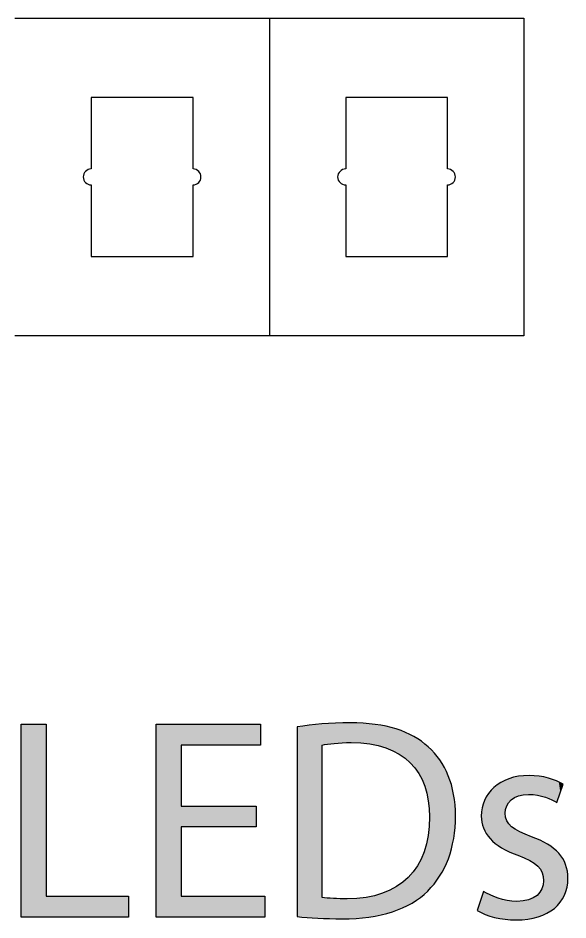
# Model space of a CAD drawing. Extents: x 15 to 401, y -450 to -8.
# Drawn here: x 307.54 to 324.82, y -449.96 to -421.58 of the extents above; entities that cross this region are included whole.
import ezdxf

# ---------------------------------------------------------------- set-up
doc = ezdxf.new("R2010")
doc.units = 0
doc.layers.add('LAYER_1', color=7, linetype='CONTINUOUS')

# ---------------------------------------------------------------- blocks, each defined once
blk = doc.blocks.new('*U55')
at = {"layer": 'LAYER_1', "color": 250, "extrusion": (0, 0, -1)}
for points in [[(-307.635, -449.867), (-307.635, -443.801), (-308.418, -449.867)], [(-308.418, -449.867), (-307.635, -443.801), (-308.418, -443.801)]]:
    blk.add_solid(points, dxfattribs=at)
at = {"layer": 'LAYER_1', "color": 250}
for points in [[(308.418, -449.867), (308.418, -449.21), (311.01, -449.867)], [(311.01, -449.867), (308.418, -449.21), (311.01, -449.21)]]:
    blk.add_solid(points, dxfattribs=at)
blk = doc.blocks.new('*U56')
at = {"layer": 'LAYER_1', "color": 250, "extrusion": (0, 0, -1)}
for points in [[(-311.883, -449.867), (-311.883, -443.801), (-312.665, -449.867)], [(-312.665, -449.867), (-311.883, -443.801), (-312.665, -443.801)], [(-315.023, -444.458), (-315.023, -443.801), (-315.159, -444.458)], [(-315.159, -444.458), (-315.023, -443.801), (-315.159, -443.801)], [(-315.023, -449.867), (-315.023, -449.21), (-315.159, -449.867)], [(-315.159, -449.867), (-315.023, -449.21), (-315.159, -449.21)], [(-315.159, -449.867), (-315.159, -449.21), (-315.294, -449.867)], [(-315.294, -449.867), (-315.159, -449.21), (-315.294, -449.21)]]:
    blk.add_solid(points, dxfattribs=at)
at = {"layer": 'LAYER_1', "color": 250}
for points in [[(312.665, -444.458), (312.665, -443.801), (315.023, -444.458)], [(315.023, -444.458), (312.665, -443.801), (315.023, -443.801)], [(312.665, -447.023), (312.665, -446.375), (315.023, -447.023)], [(315.023, -447.023), (312.665, -446.375), (315.023, -446.375)], [(312.665, -449.867), (312.665, -449.21), (315.023, -449.867)], [(315.023, -449.867), (312.665, -449.21), (315.023, -449.21)]]:
    blk.add_solid(points, dxfattribs=at)
blk = doc.blocks.new('*U57')
at = {"layer": 'LAYER_1', "color": 250}
for points in [[(317.732, -444.39), (317.478, -443.776), (317.732, -443.766)], [(317.885, -444.383), (317.732, -443.766), (317.885, -443.76)], [(317.976, -444.379), (317.885, -443.76), (317.976, -443.756)], [(318.011, -444.377), (318.011, -443.757), (318.163, -444.383)], [(318.163, -444.383), (318.163, -443.761), (318.19, -444.384)], [(318.19, -444.384), (318.19, -443.762), (318.312, -444.388)], [(318.312, -444.388), (318.312, -443.766), (318.382, -444.396)], [(318.382, -444.396), (318.382, -443.768), (318.477, -444.406)], [(316.961, -449.902), (316.31, -443.882), (316.961, -443.807)], [(316.31, -449.85), (316.31, -443.882), (316.961, -449.902)], [(317.089, -449.905), (316.961, -443.807), (317.089, -443.792)], [(316.961, -449.902), (316.961, -443.807), (317.089, -449.905)], [(317.089, -449.905), (317.089, -443.792), (317.093, -449.905)], [(317.093, -449.905), (317.089, -443.792), (317.093, -443.792)], [(317.449, -444.405), (317.093, -443.792), (317.449, -443.777)], [(317.478, -444.401), (317.449, -443.777), (317.478, -443.776)], [(318.477, -444.406), (318.477, -443.777), (318.569, -444.417)], [(318.569, -444.417), (318.569, -443.786), (318.593, -444.419)], [(318.593, -444.419), (318.593, -443.788), (318.745, -444.449)], [(318.745, -444.449), (318.745, -443.803), (318.759, -444.452)], [(318.759, -444.452), (318.759, -443.804), (318.854, -444.471)], [(318.854, -444.471), (318.854, -443.821), (318.95, -444.499)], [(318.95, -444.499), (318.95, -443.837), (318.995, -444.512)], [(318.995, -444.512), (318.995, -443.845), (319.095, -444.542)], [(319.095, -444.542), (319.095, -443.863), (319.107, -444.547)], [(319.107, -444.547), (319.107, -443.865), (319.226, -444.595)], [(319.226, -444.595), (319.226, -443.896), (319.303, -444.626)], [(319.303, -444.626), (319.303, -443.916), (319.317, -444.632)], [(319.317, -444.632), (319.317, -443.92), (319.427, -444.691)], [(319.427, -444.691), (319.427, -443.948), (319.438, -444.697)], [(319.438, -444.697), (319.438, -443.953), (319.519, -444.74)], [(319.519, -444.74), (319.519, -443.982), (319.628, -444.816)], [(319.628, -444.816), (319.628, -444.022), (319.631, -444.818)], [(319.631, -444.818), (319.631, -444.023), (319.701, -444.867)], [(319.701, -444.867), (319.701, -444.049), (319.718, -444.882)], [(319.718, -444.882), (319.718, -444.055), (319.805, -444.958)], [(319.805, -444.958), (319.805, -444.098), (319.864, -445.011)], [(319.864, -445.011), (319.864, -444.127), (319.922, -445.075)], [(319.922, -445.075), (319.922, -444.155), (319.958, -445.116)], [(319.958, -445.116), (319.958, -444.173), (319.983, -445.143)], [(319.983, -445.143), (319.983, -444.185), (320.008, -445.171)], [(320.008, -445.171), (320.008, -444.201), (320.092, -445.292)], [(320.092, -445.292), (320.092, -444.255), (320.132, -445.348)], [(320.132, -445.348), (320.132, -444.28), (320.185, -445.446)], [(320.185, -445.446), (320.185, -444.315), (320.206, -445.486)], [(320.206, -445.486), (320.206, -444.328), (320.221, -445.512)], [(320.221, -445.512), (320.221, -444.337), (320.236, -445.54)], [(320.236, -445.54), (320.236, -444.35), (320.3, -445.697)], [(320.3, -445.697), (320.3, -444.403), (320.321, -445.748)], [(320.321, -445.748), (320.321, -444.42), (320.373, -445.925)], [(320.373, -445.925), (320.373, -444.463), (320.387, -445.97)], [(320.387, -445.97), (320.387, -444.474), (320.415, -446.111)], [(320.415, -446.111), (320.415, -444.497), (320.426, -446.169)], [(320.426, -446.169), (320.426, -444.507), (320.432, -446.202)], [(320.432, -446.202), (320.432, -444.512), (320.433, -446.206)], [(320.433, -446.206), (320.433, -444.513), (320.458, -446.43)], [(320.458, -446.43), (320.458, -444.538), (320.46, -446.455)], [(320.46, -446.455), (320.46, -444.54), (320.468, -446.717)], [(320.468, -448.989), (320.46, -446.94), (320.468, -446.717)], [(320.458, -449.001), (320.433, -447.234), (320.458, -447.016)], [(320.46, -448.998), (320.458, -447.016), (320.46, -446.94)], [(320.415, -449.048), (320.387, -447.495), (320.415, -447.356)], [(320.426, -449.036), (320.415, -447.356), (320.426, -447.298)], [(320.432, -449.028), (320.426, -447.298), (320.432, -447.24)], [(320.433, -449.028), (320.432, -447.24), (320.433, -447.234)], [(320.321, -449.13), (320.3, -447.81), (320.321, -447.74)], [(320.373, -449.084), (320.321, -447.74), (320.373, -447.563)], [(320.387, -449.072), (320.373, -447.563), (320.387, -447.495)], [(320.221, -449.217), (320.206, -448.04), (320.221, -448.006)], [(320.236, -449.204), (320.221, -448.006), (320.236, -447.967)], [(320.3, -449.148), (320.236, -447.967), (320.3, -447.81)], [(320.092, -449.31), (320.008, -448.374), (320.092, -448.251)], [(320.132, -449.284), (320.092, -448.251), (320.132, -448.179)], [(320.185, -449.249), (320.132, -448.179), (320.185, -448.08)], [(320.206, -449.23), (320.185, -448.08), (320.206, -448.04)], [(319.864, -449.453), (319.805, -448.619), (319.864, -448.551)], [(319.922, -449.424), (319.864, -448.551), (319.922, -448.486)], [(319.958, -449.4), (319.922, -448.486), (319.958, -448.444)], [(319.983, -449.383), (319.958, -448.444), (319.983, -448.41)], [(320.008, -449.367), (319.983, -448.41), (320.008, -448.374)], [(319.519, -449.615), (319.438, -448.909), (319.519, -448.852)], [(319.628, -449.574), (319.519, -448.852), (319.628, -448.776)], [(319.631, -449.572), (319.628, -448.776), (319.631, -448.773)], [(319.701, -449.536), (319.631, -448.773), (319.701, -448.711)], [(319.718, -449.528), (319.701, -448.711), (319.718, -448.696)], [(319.805, -449.484), (319.718, -448.696), (319.805, -448.619)], [(318.854, -449.812), (318.759, -449.19), (318.854, -449.162)], [(318.95, -449.795), (318.854, -449.162), (318.95, -449.133)], [(318.995, -449.782), (318.95, -449.133), (318.995, -449.12)], [(319.095, -449.754), (318.995, -449.12), (319.095, -449.078)], [(319.107, -449.751), (319.095, -449.078), (319.107, -449.073)], [(319.226, -449.718), (319.107, -449.073), (319.226, -449.024)], [(319.303, -449.697), (319.226, -449.024), (319.303, -448.982)], [(319.317, -449.692), (319.303, -448.982), (319.317, -448.975)], [(319.427, -449.65), (319.317, -448.975), (319.427, -448.915)], [(319.438, -449.646), (319.427, -448.915), (319.438, -448.909)], [(317.093, -449.905), (317.093, -449.246), (317.449, -449.914)], [(317.449, -449.914), (317.449, -449.282), (317.478, -449.915)], [(317.478, -449.915), (317.478, -449.283), (317.732, -449.921)], [(317.976, -449.913), (317.885, -449.291), (317.976, -449.288)], [(318.011, -449.912), (317.976, -449.288), (318.011, -449.287)], [(318.163, -449.907), (318.011, -449.287), (318.163, -449.282)], [(318.19, -449.904), (318.163, -449.282), (318.19, -449.281)], [(318.312, -449.891), (318.19, -449.281), (318.312, -449.267)], [(318.382, -449.884), (318.312, -449.267), (318.382, -449.259)], [(318.477, -449.874), (318.382, -449.259), (318.477, -449.248)], [(318.569, -449.865), (318.477, -449.248), (318.569, -449.23)], [(318.593, -449.86), (318.569, -449.23), (318.593, -449.225)], [(318.745, -449.832), (318.593, -449.225), (318.745, -449.194)], [(318.759, -449.83), (318.745, -449.194), (318.759, -449.19)]]:
    blk.add_solid(points, dxfattribs=at)
at = {"layer": 'LAYER_1', "color": 250, "extrusion": (0, 0, -1)}
for points in [[(-317.732, -444.39), (-317.732, -443.766), (-317.885, -444.383)], [(-317.885, -444.383), (-317.885, -443.76), (-317.976, -444.379)], [(-317.976, -444.379), (-317.976, -443.756), (-318.011, -444.377)], [(-318.011, -444.377), (-317.976, -443.756), (-318.011, -443.757)], [(-318.163, -444.383), (-318.011, -443.757), (-318.163, -443.761)], [(-318.19, -444.384), (-318.163, -443.761), (-318.19, -443.762)], [(-318.312, -444.388), (-318.19, -443.762), (-318.312, -443.766)], [(-318.382, -444.396), (-318.312, -443.766), (-318.382, -443.768)], [(-318.477, -444.406), (-318.382, -443.768), (-318.477, -443.777)], [(-317.093, -444.458), (-317.093, -443.792), (-317.449, -444.405)], [(-317.449, -444.405), (-317.449, -443.777), (-317.478, -444.401)], [(-317.478, -444.401), (-317.478, -443.776), (-317.732, -444.39)], [(-318.569, -444.417), (-318.477, -443.777), (-318.569, -443.786)], [(-318.593, -444.419), (-318.569, -443.786), (-318.593, -443.788)], [(-318.745, -444.449), (-318.593, -443.788), (-318.745, -443.803)], [(-318.759, -444.452), (-318.745, -443.803), (-318.759, -443.804)], [(-318.854, -444.471), (-318.759, -443.804), (-318.854, -443.821)], [(-318.95, -444.499), (-318.854, -443.821), (-318.95, -443.837)], [(-318.995, -444.512), (-318.95, -443.837), (-318.995, -443.845)], [(-319.095, -444.542), (-318.995, -443.845), (-319.095, -443.863)], [(-319.107, -444.547), (-319.095, -443.863), (-319.107, -443.865)], [(-319.226, -444.595), (-319.107, -443.865), (-319.226, -443.896)], [(-319.303, -444.626), (-319.226, -443.896), (-319.303, -443.916)], [(-319.317, -444.632), (-319.303, -443.916), (-319.317, -443.92)], [(-319.427, -444.691), (-319.317, -443.92), (-319.427, -443.948)], [(-319.438, -444.697), (-319.427, -443.948), (-319.438, -443.953)], [(-319.519, -444.74), (-319.438, -443.953), (-319.519, -443.982)], [(-319.628, -444.816), (-319.519, -443.982), (-319.628, -444.022)], [(-319.631, -444.818), (-319.628, -444.022), (-319.631, -444.023)], [(-319.701, -444.867), (-319.631, -444.023), (-319.701, -444.049)], [(-319.718, -444.882), (-319.701, -444.049), (-319.718, -444.055)], [(-319.805, -444.958), (-319.718, -444.055), (-319.805, -444.098)], [(-319.864, -445.011), (-319.805, -444.098), (-319.864, -444.127)], [(-319.922, -445.075), (-319.864, -444.127), (-319.922, -444.155)], [(-319.958, -445.116), (-319.922, -444.155), (-319.958, -444.173)], [(-319.983, -445.143), (-319.958, -444.173), (-319.983, -444.185)], [(-320.008, -445.171), (-319.983, -444.185), (-320.008, -444.201)], [(-320.092, -445.292), (-320.008, -444.201), (-320.092, -444.255)], [(-320.132, -445.348), (-320.092, -444.255), (-320.132, -444.28)], [(-320.185, -445.446), (-320.132, -444.28), (-320.185, -444.315)], [(-320.206, -445.486), (-320.185, -444.315), (-320.206, -444.328)], [(-320.221, -445.512), (-320.206, -444.328), (-320.221, -444.337)], [(-320.236, -445.54), (-320.221, -444.337), (-320.236, -444.35)], [(-320.3, -445.697), (-320.236, -444.35), (-320.3, -444.403)], [(-320.321, -445.748), (-320.3, -444.403), (-320.321, -444.42)], [(-320.373, -445.925), (-320.321, -444.42), (-320.373, -444.463)], [(-320.387, -445.97), (-320.373, -444.463), (-320.387, -444.474)], [(-320.415, -446.111), (-320.387, -444.474), (-320.415, -444.497)], [(-320.426, -446.169), (-320.415, -444.497), (-320.426, -444.507)], [(-320.432, -446.202), (-320.426, -444.507), (-320.432, -444.512)], [(-320.433, -446.206), (-320.432, -444.512), (-320.433, -444.513)], [(-320.458, -446.43), (-320.433, -444.513), (-320.458, -444.538)], [(-320.46, -446.455), (-320.458, -444.538), (-320.46, -444.54)], [(-320.468, -446.717), (-320.46, -444.54), (-320.468, -444.549)], [(-320.468, -448.989), (-320.468, -444.549), (-320.615, -448.827)], [(-320.615, -448.827), (-320.468, -444.549), (-320.615, -444.698)], [(-320.615, -448.827), (-320.615, -444.698), (-320.624, -448.814)], [(-320.624, -448.814), (-320.615, -444.698), (-320.624, -444.708)], [(-320.624, -448.814), (-320.624, -444.708), (-320.79, -448.584)], [(-320.79, -448.584), (-320.624, -444.708), (-320.79, -444.918)], [(-320.79, -448.584), (-320.79, -444.918), (-320.794, -448.577)], [(-320.794, -448.577), (-320.79, -444.918), (-320.794, -444.923)], [(-320.794, -448.577), (-320.794, -444.923), (-320.94, -448.318)], [(-320.94, -448.318), (-320.794, -444.923), (-320.94, -445.159)], [(-320.94, -448.318), (-320.94, -445.159), (-320.94, -448.317)], [(-320.94, -448.317), (-320.94, -445.159), (-320.94, -445.16)], [(-320.94, -448.317), (-320.94, -445.16), (-321.063, -448.034)], [(-321.063, -448.034), (-320.94, -445.16), (-321.063, -445.419)], [(-321.063, -448.034), (-321.063, -445.419), (-321.064, -448.031)], [(-321.064, -448.031), (-321.063, -445.419), (-321.064, -445.422)], [(-321.064, -448.031), (-321.064, -445.422), (-321.159, -447.729)], [(-321.159, -447.729), (-321.064, -445.422), (-321.159, -445.701)], [(-321.159, -447.729), (-321.159, -445.701), (-321.161, -447.724)], [(-321.161, -447.724), (-321.159, -445.701), (-321.161, -445.707)], [(-321.161, -447.724), (-321.161, -445.707), (-321.23, -447.402)], [(-321.23, -447.402), (-321.161, -445.707), (-321.23, -446.006)], [(-321.23, -447.402), (-321.23, -446.006), (-321.231, -447.398)], [(-321.231, -447.398), (-321.23, -446.006), (-321.231, -446.013)], [(-321.231, -447.398), (-321.231, -446.013), (-321.273, -447.056)], [(-321.273, -447.056), (-321.231, -446.013), (-321.273, -446.335)], [(-321.273, -447.056), (-321.273, -446.335), (-321.273, -447.053)], [(-321.273, -447.053), (-321.273, -446.335), (-321.273, -446.343)], [(-321.273, -447.053), (-321.273, -446.343), (-321.288, -446.69)], [(-320.458, -449.001), (-320.458, -447.016), (-320.46, -448.998)], [(-320.46, -448.998), (-320.46, -446.94), (-320.468, -448.989)], [(-320.415, -449.048), (-320.415, -447.356), (-320.426, -449.036)], [(-320.426, -449.036), (-320.426, -447.298), (-320.432, -449.028)], [(-320.432, -449.028), (-320.432, -447.24), (-320.433, -449.028)], [(-320.433, -449.028), (-320.433, -447.234), (-320.458, -449.001)], [(-320.321, -449.13), (-320.321, -447.74), (-320.373, -449.084)], [(-320.373, -449.084), (-320.373, -447.563), (-320.387, -449.072)], [(-320.387, -449.072), (-320.387, -447.495), (-320.415, -449.048)], [(-320.221, -449.217), (-320.221, -448.006), (-320.236, -449.204)], [(-320.236, -449.204), (-320.236, -447.967), (-320.3, -449.148)], [(-320.3, -449.148), (-320.3, -447.81), (-320.321, -449.13)], [(-320.092, -449.31), (-320.092, -448.251), (-320.132, -449.284)], [(-320.132, -449.284), (-320.132, -448.179), (-320.185, -449.249)], [(-320.185, -449.249), (-320.185, -448.08), (-320.206, -449.23)], [(-320.206, -449.23), (-320.206, -448.04), (-320.221, -449.217)], [(-319.864, -449.453), (-319.864, -448.551), (-319.922, -449.424)], [(-319.922, -449.424), (-319.922, -448.486), (-319.958, -449.4)], [(-319.958, -449.4), (-319.958, -448.444), (-319.983, -449.383)], [(-319.983, -449.383), (-319.983, -448.41), (-320.008, -449.367)], [(-320.008, -449.367), (-320.008, -448.374), (-320.092, -449.31)], [(-319.519, -449.615), (-319.519, -448.852), (-319.628, -449.574)], [(-319.628, -449.574), (-319.628, -448.776), (-319.631, -449.572)], [(-319.631, -449.572), (-319.631, -448.773), (-319.701, -449.536)], [(-319.701, -449.536), (-319.701, -448.711), (-319.718, -449.528)], [(-319.718, -449.528), (-319.718, -448.696), (-319.805, -449.484)], [(-319.805, -449.484), (-319.805, -448.619), (-319.864, -449.453)], [(-318.854, -449.812), (-318.854, -449.162), (-318.95, -449.795)], [(-318.95, -449.795), (-318.95, -449.133), (-318.995, -449.782)], [(-318.995, -449.782), (-318.995, -449.12), (-319.095, -449.754)], [(-319.095, -449.754), (-319.095, -449.078), (-319.107, -449.751)], [(-319.107, -449.751), (-319.107, -449.073), (-319.226, -449.718)], [(-319.226, -449.718), (-319.226, -449.024), (-319.303, -449.697)], [(-319.303, -449.697), (-319.303, -448.982), (-319.317, -449.692)], [(-319.317, -449.692), (-319.317, -448.975), (-319.427, -449.65)], [(-319.427, -449.65), (-319.427, -448.915), (-319.438, -449.646)], [(-319.438, -449.646), (-319.438, -448.909), (-319.519, -449.615)], [(-317.449, -449.914), (-317.093, -449.246), (-317.449, -449.282)], [(-317.478, -449.915), (-317.449, -449.282), (-317.478, -449.283)], [(-317.732, -449.921), (-317.478, -449.283), (-317.732, -449.288)], [(-317.732, -449.921), (-317.732, -449.288), (-317.885, -449.916)], [(-317.885, -449.916), (-317.732, -449.288), (-317.885, -449.291)], [(-317.885, -449.916), (-317.885, -449.291), (-317.976, -449.913)], [(-317.976, -449.913), (-317.976, -449.288), (-318.011, -449.912)], [(-318.011, -449.912), (-318.011, -449.287), (-318.163, -449.907)], [(-318.163, -449.907), (-318.163, -449.282), (-318.19, -449.904)], [(-318.19, -449.904), (-318.19, -449.281), (-318.312, -449.891)], [(-318.312, -449.891), (-318.312, -449.267), (-318.382, -449.884)], [(-318.382, -449.884), (-318.382, -449.259), (-318.477, -449.874)], [(-318.477, -449.874), (-318.477, -449.248), (-318.569, -449.865)], [(-318.569, -449.865), (-318.569, -449.23), (-318.593, -449.86)], [(-318.593, -449.86), (-318.593, -449.225), (-318.745, -449.832)], [(-318.745, -449.832), (-318.745, -449.194), (-318.759, -449.83)], [(-318.759, -449.83), (-318.759, -449.19), (-318.854, -449.812)]]:
    blk.add_solid(points, dxfattribs=at)
blk = doc.blocks.new('*U58')
at = {"layer": 'LAYER_1', "color": 250}
for points in [[(323.146, -446.109), (323.054, -445.492), (323.146, -445.469)], [(323.195, -446.087), (323.146, -445.469), (323.195, -445.456)], [(323.213, -446.079), (323.195, -445.456), (323.213, -445.452)], [(323.249, -446.063), (323.213, -445.452), (323.249, -445.443)], [(323.267, -446.055), (323.249, -445.443), (323.267, -445.438)], [(323.271, -446.053), (323.267, -445.438), (323.271, -445.438)], [(323.313, -446.043), (323.271, -445.438), (323.313, -445.435)], [(323.415, -446.019), (323.313, -445.435), (323.415, -445.427)], [(323.416, -446.018), (323.415, -445.427), (323.416, -445.427)], [(323.563, -446.008), (323.416, -445.427), (323.563, -445.415)], [(323.582, -446.006), (323.563, -445.415), (323.582, -445.414)], [(323.589, -446.007), (323.582, -445.414), (323.589, -445.413)], [(323.582, -446.006), (323.582, -445.414), (323.589, -446.007)], [(323.6, -446.008), (323.589, -445.413), (323.6, -445.412)], [(323.589, -446.007), (323.589, -445.413), (323.6, -446.008)], [(323.6, -446.008), (323.6, -445.412), (323.623, -446.01)], [(323.623, -446.01), (323.623, -445.414), (323.681, -446.015)], [(323.681, -446.015), (323.681, -445.418), (323.734, -446.019)], [(323.734, -446.019), (323.734, -445.421), (323.763, -446.021)], [(323.763, -446.021), (323.763, -445.423), (323.852, -446.029)], [(323.852, -446.029), (323.852, -445.43), (323.868, -446.03)], [(323.868, -446.03), (323.868, -445.431), (323.874, -446.032)], [(323.874, -446.032), (323.874, -445.431), (323.887, -446.035)], [(323.887, -446.035), (323.887, -445.432), (323.919, -446.043)], [(323.919, -446.043), (323.919, -445.434), (323.944, -446.049)], [(323.944, -446.049), (323.944, -445.439), (323.947, -446.05)], [(323.947, -446.05), (323.947, -445.44), (323.957, -446.053)], [(323.957, -446.053), (323.957, -445.442), (324.008, -446.065)], [(324.008, -446.065), (324.008, -445.452), (324.015, -446.067)], [(324.015, -446.067), (324.015, -445.454), (324.047, -446.075)], [(324.047, -446.075), (324.047, -445.46), (324.049, -446.075)], [(324.049, -446.075), (324.049, -445.46), (324.059, -446.078)], [(324.059, -446.078), (324.059, -445.463), (324.115, -446.092)], [(324.115, -446.092), (324.115, -445.474), (324.166, -446.112)], [(322.541, -447.548), (322.519, -445.773), (322.541, -445.757)], [(322.63, -447.61), (322.541, -445.757), (322.63, -445.692)], [(322.541, -447.548), (322.541, -445.757), (322.63, -447.61)], [(322.713, -447.668), (322.63, -445.692), (322.713, -445.632)], [(322.63, -447.61), (322.63, -445.692), (322.713, -447.668)], [(322.739, -447.686), (322.713, -445.632), (322.739, -445.62)], [(322.713, -447.668), (322.713, -445.632), (322.739, -447.686)], [(322.846, -447.743), (322.739, -445.62), (322.846, -445.571)], [(322.739, -447.686), (322.739, -445.62), (322.846, -447.743)], [(322.853, -447.747), (322.846, -445.571), (322.853, -445.567)], [(322.846, -447.743), (322.846, -445.571), (322.853, -447.747)], [(322.865, -446.482), (322.853, -445.567), (322.865, -445.562)], [(322.901, -446.371), (322.865, -445.562), (322.901, -445.545)], [(322.865, -446.481), (322.865, -445.562), (322.865, -445.562)], [(322.903, -446.368), (322.901, -445.545), (322.903, -445.544)], [(322.916, -446.345), (322.903, -445.544), (322.916, -445.538)], [(322.96, -446.27), (322.916, -445.538), (322.96, -445.518)], [(322.966, -446.264), (322.96, -445.518), (322.966, -445.515)], [(322.97, -446.259), (322.966, -445.515), (322.97, -445.513)], [(322.975, -446.254), (322.97, -445.513), (322.975, -445.512)], [(323.042, -446.182), (322.975, -445.512), (323.042, -445.495)], [(323.054, -446.173), (323.042, -445.495), (323.054, -445.492)], [(324.166, -446.112), (324.166, -445.484), (324.179, -446.117)], [(324.179, -446.117), (324.179, -445.487), (324.21, -446.13)], [(324.21, -446.13), (324.21, -445.493), (324.319, -446.173)], [(324.319, -446.173), (324.319, -445.53), (324.375, -446.204)], [(324.375, -446.204), (324.375, -445.549), (324.398, -446.217)], [(324.398, -446.217), (324.398, -445.557), (324.463, -446.253)], [(324.463, -446.253), (324.463, -445.579), (324.474, -446.258)], [(324.662, -445.71), (324.582, -445.638), (324.662, -445.678)], [(322.326, -447.328), (322.255, -446.1), (322.326, -445.977)], [(322.375, -447.392), (322.326, -445.977), (322.375, -445.923)], [(322.326, -447.328), (322.326, -445.977), (322.375, -447.392)], [(322.38, -447.398), (322.375, -445.923), (322.38, -445.918)], [(322.375, -447.392), (322.375, -445.923), (322.38, -447.398)], [(322.498, -447.508), (322.38, -445.918), (322.498, -445.788)], [(322.38, -447.398), (322.38, -445.918), (322.498, -447.508)], [(322.519, -447.528), (322.498, -445.788), (322.519, -445.773)], [(322.498, -447.508), (322.498, -445.788), (322.519, -447.528)], [(322.519, -447.528), (322.519, -445.773), (322.541, -447.548)], [(322.167, -447.064), (322.123, -446.434), (322.167, -446.298)], [(322.169, -447.069), (322.167, -446.298), (322.169, -446.29)], [(322.167, -447.064), (322.167, -446.298), (322.169, -447.069)], [(322.2, -447.129), (322.169, -446.29), (322.2, -446.194)], [(322.169, -447.069), (322.169, -446.29), (322.2, -447.129)], [(322.224, -447.176), (322.2, -446.194), (322.224, -446.153)], [(322.2, -447.129), (322.2, -446.194), (322.224, -447.176)], [(322.255, -447.236), (322.224, -446.153), (322.255, -446.1)], [(322.224, -447.176), (322.224, -446.153), (322.255, -447.236)], [(322.255, -447.236), (322.255, -446.1), (322.326, -447.328)], [(322.115, -446.882), (322.097, -446.69), (322.115, -446.52)], [(322.123, -446.912), (322.115, -446.52), (322.123, -446.434)], [(322.115, -446.882), (322.115, -446.52), (322.123, -446.912)], [(322.123, -446.912), (322.123, -446.434), (322.167, -447.064)], [(322.853, -447.747), (322.853, -446.6), (322.865, -447.753)], [(322.865, -447.753), (322.865, -446.724), (322.865, -447.753)], [(322.865, -447.753), (322.865, -446.726), (322.901, -447.772)], [(322.901, -447.772), (322.901, -446.832), (322.903, -447.773)], [(322.903, -447.773), (322.903, -446.837), (322.916, -447.78)], [(322.916, -447.78), (322.916, -446.858), (322.96, -447.804)], [(322.96, -447.804), (322.96, -446.927), (322.966, -447.806)], [(322.966, -447.806), (322.966, -446.935), (322.97, -447.809)], [(322.97, -447.809), (322.97, -446.94), (322.975, -447.811)], [(322.975, -447.811), (322.975, -446.944), (323.042, -447.839)], [(323.042, -447.839), (323.042, -447.011), (323.054, -447.844)], [(323.054, -447.844), (323.054, -447.023), (323.146, -447.881)], [(323.146, -447.881), (323.146, -447.08), (323.195, -447.901)], [(323.195, -447.901), (323.195, -447.11), (323.213, -447.908)], [(323.213, -447.908), (323.213, -447.121), (323.249, -447.923)], [(323.249, -447.923), (323.249, -447.143), (323.267, -447.931)], [(323.267, -447.931), (323.267, -447.154), (323.271, -447.932)], [(323.271, -447.932), (323.271, -447.157), (323.313, -447.951)], [(323.313, -447.951), (323.313, -447.182), (323.415, -447.996)], [(323.415, -447.996), (323.415, -447.226), (323.416, -447.996)], [(323.416, -447.996), (323.416, -447.226), (323.563, -448.06)], [(323.563, -448.06), (323.563, -447.288), (323.582, -448.069)], [(323.582, -448.069), (323.582, -447.296), (323.589, -448.071)], [(323.589, -448.071), (323.589, -447.299), (323.6, -448.076)], [(323.6, -448.076), (323.6, -447.304), (323.623, -448.086)], [(323.623, -448.086), (323.623, -447.313), (323.681, -448.122)], [(323.681, -448.122), (323.681, -447.338), (323.734, -448.155)], [(323.734, -448.155), (323.734, -447.36), (323.763, -448.172)], [(323.763, -448.172), (323.763, -447.373), (323.852, -448.246)], [(323.852, -448.246), (323.852, -447.411), (323.868, -448.258)], [(323.868, -448.258), (323.868, -447.417), (323.874, -448.263)], [(323.874, -448.263), (323.874, -447.42), (323.887, -448.278)], [(323.887, -448.278), (323.887, -447.425), (323.919, -448.317)], [(323.919, -448.317), (323.919, -447.439), (323.944, -448.345)], [(323.944, -448.345), (323.944, -447.449), (323.947, -448.35)], [(323.947, -448.35), (323.947, -447.451), (323.957, -448.362)], [(323.957, -448.362), (323.957, -447.456), (324.008, -448.457)], [(324.008, -448.457), (324.008, -447.483), (324.015, -448.47)], [(324.015, -448.47), (324.015, -447.487), (324.047, -448.583)], [(324.047, -448.583), (324.047, -447.504), (324.049, -448.59)], [(324.049, -448.59), (324.049, -447.505), (324.059, -448.724)], [(324.047, -449.795), (324.015, -448.956), (324.047, -448.855)], [(324.049, -449.794), (324.047, -448.855), (324.049, -448.836)], [(324.059, -449.79), (324.049, -448.836), (324.059, -448.724)], [(322.167, -449.755), (322.123, -449.197), (322.167, -449.064)], [(322.169, -449.756), (322.167, -449.064), (322.169, -449.057)], [(322.167, -449.755), (322.167, -449.064), (322.169, -449.756)], [(322.169, -449.756), (322.169, -449.057), (322.2, -449.771)], [(322.2, -449.771), (322.2, -449.074), (322.224, -449.782)], [(322.224, -449.782), (322.224, -449.087), (322.255, -449.792)], [(322.255, -449.792), (322.255, -449.105), (322.326, -449.815)], [(322.326, -449.815), (322.326, -449.144), (322.375, -449.831)], [(323.874, -449.864), (323.868, -449.167), (323.874, -449.161)], [(323.887, -449.861), (323.874, -449.161), (323.887, -449.147)], [(323.919, -449.847), (323.887, -449.147), (323.919, -449.113)], [(323.944, -449.837), (323.919, -449.113), (323.944, -449.087)], [(323.947, -449.836), (323.944, -449.087), (323.947, -449.081)], [(323.957, -449.832), (323.947, -449.081), (323.957, -449.064)], [(324.008, -449.811), (323.957, -449.064), (324.008, -448.977)], [(324.015, -449.808), (324.008, -448.977), (324.015, -448.956)], [(322.097, -449.721), (321.971, -449.66), (322.097, -449.277)], [(322.115, -449.729), (322.097, -449.277), (322.115, -449.224)], [(322.097, -449.721), (322.097, -449.277), (322.115, -449.729)], [(322.123, -449.734), (322.115, -449.224), (322.123, -449.197)], [(322.115, -449.729), (322.115, -449.224), (322.123, -449.734)], [(322.123, -449.734), (322.123, -449.197), (322.167, -449.755)], [(322.375, -449.831), (322.375, -449.171), (322.38, -449.832)], [(322.38, -449.832), (322.38, -449.173), (322.498, -449.869)], [(322.498, -449.869), (322.498, -449.219), (322.519, -449.876)], [(322.519, -449.876), (322.519, -449.228), (322.541, -449.88)], [(322.541, -449.88), (322.541, -449.236), (322.63, -449.897)], [(322.63, -449.897), (322.63, -449.272), (322.713, -449.912)], [(322.713, -449.912), (322.713, -449.293), (322.739, -449.916)], [(322.739, -449.916), (322.739, -449.299), (322.846, -449.936)], [(322.846, -449.936), (322.846, -449.327), (322.853, -449.936)], [(322.853, -449.936), (322.853, -449.328), (322.865, -449.937)], [(322.865, -449.937), (322.865, -449.331), (322.865, -449.937)], [(322.865, -449.937), (322.865, -449.332), (322.901, -449.939)], [(322.901, -449.939), (322.901, -449.341), (322.903, -449.939)], [(322.903, -449.939), (322.903, -449.341), (322.916, -449.94)], [(322.916, -449.94), (322.916, -449.344), (322.96, -449.943)], [(322.96, -449.943), (322.96, -449.348), (322.966, -449.943)], [(322.966, -449.943), (322.966, -449.349), (322.97, -449.943)], [(322.97, -449.943), (322.97, -449.349), (322.975, -449.944)], [(322.975, -449.944), (322.975, -449.35), (323.042, -449.948)], [(323.042, -449.948), (323.042, -449.356), (323.054, -449.949)], [(323.054, -449.949), (323.054, -449.357), (323.146, -449.954)], [(323.146, -449.954), (323.146, -449.366), (323.195, -449.957)], [(323.249, -449.953), (323.213, -449.372), (323.249, -449.37)], [(323.267, -449.952), (323.249, -449.37), (323.267, -449.369)], [(323.271, -449.952), (323.267, -449.369), (323.271, -449.368)], [(323.313, -449.949), (323.271, -449.368), (323.313, -449.366)], [(323.415, -449.942), (323.313, -449.366), (323.415, -449.359)], [(323.416, -449.942), (323.415, -449.359), (323.416, -449.359)], [(323.563, -449.932), (323.416, -449.359), (323.563, -449.327)], [(323.582, -449.928), (323.563, -449.327), (323.582, -449.323)], [(323.589, -449.927), (323.582, -449.323), (323.589, -449.321)], [(323.6, -449.924), (323.589, -449.321), (323.6, -449.317)], [(323.623, -449.919), (323.6, -449.317), (323.623, -449.308)], [(323.681, -449.906), (323.623, -449.308), (323.681, -449.284)], [(323.734, -449.894), (323.681, -449.284), (323.734, -449.262)], [(323.763, -449.888), (323.734, -449.262), (323.763, -449.243)], [(323.852, -449.868), (323.763, -449.243), (323.852, -449.183)], [(323.868, -449.865), (323.852, -449.183), (323.868, -449.167)]]:
    blk.add_solid(points, dxfattribs=at)
at = {"layer": 'LAYER_1', "color": 250, "extrusion": (0, 0, -1)}
for points in [[(-323.146, -446.109), (-323.146, -445.469), (-323.195, -446.087)], [(-323.195, -446.087), (-323.195, -445.456), (-323.213, -446.079)], [(-323.213, -446.079), (-323.213, -445.452), (-323.249, -446.063)], [(-323.249, -446.063), (-323.249, -445.443), (-323.267, -446.055)], [(-323.267, -446.055), (-323.267, -445.438), (-323.271, -446.053)], [(-323.271, -446.053), (-323.271, -445.438), (-323.313, -446.043)], [(-323.313, -446.043), (-323.313, -445.435), (-323.415, -446.019)], [(-323.415, -446.019), (-323.415, -445.427), (-323.416, -446.018)], [(-323.416, -446.018), (-323.416, -445.427), (-323.563, -446.008)], [(-323.563, -446.008), (-323.563, -445.415), (-323.582, -446.006)], [(-323.623, -446.01), (-323.6, -445.412), (-323.623, -445.414)], [(-323.681, -446.015), (-323.623, -445.414), (-323.681, -445.418)], [(-323.734, -446.019), (-323.681, -445.418), (-323.734, -445.421)], [(-323.763, -446.021), (-323.734, -445.421), (-323.763, -445.423)], [(-323.852, -446.029), (-323.763, -445.423), (-323.852, -445.43)], [(-323.868, -446.03), (-323.852, -445.43), (-323.868, -445.431)], [(-323.874, -446.032), (-323.868, -445.431), (-323.874, -445.431)], [(-323.887, -446.035), (-323.874, -445.431), (-323.887, -445.432)], [(-323.919, -446.043), (-323.887, -445.432), (-323.919, -445.434)], [(-323.944, -446.049), (-323.919, -445.434), (-323.944, -445.439)], [(-323.947, -446.05), (-323.944, -445.439), (-323.947, -445.44)], [(-323.957, -446.053), (-323.947, -445.44), (-323.957, -445.442)], [(-324.008, -446.065), (-323.957, -445.442), (-324.008, -445.452)], [(-324.015, -446.067), (-324.008, -445.452), (-324.015, -445.454)], [(-324.047, -446.075), (-324.015, -445.454), (-324.047, -445.46)], [(-324.049, -446.075), (-324.047, -445.46), (-324.049, -445.46)], [(-324.059, -446.078), (-324.049, -445.46), (-324.059, -445.463)], [(-324.115, -446.092), (-324.059, -445.463), (-324.115, -445.474)], [(-324.166, -446.112), (-324.115, -445.474), (-324.166, -445.484)], [(-322.853, -446.6), (-322.853, -445.567), (-322.865, -446.482)], [(-322.865, -446.482), (-322.865, -445.562), (-322.865, -446.481)], [(-322.865, -446.481), (-322.865, -445.562), (-322.901, -446.371)], [(-322.901, -446.371), (-322.901, -445.545), (-322.903, -446.368)], [(-322.903, -446.368), (-322.903, -445.544), (-322.916, -446.345)], [(-322.916, -446.345), (-322.916, -445.538), (-322.96, -446.27)], [(-322.96, -446.27), (-322.96, -445.518), (-322.966, -446.264)], [(-322.966, -446.264), (-322.966, -445.515), (-322.97, -446.259)], [(-322.97, -446.259), (-322.97, -445.513), (-322.975, -446.254)], [(-322.975, -446.254), (-322.975, -445.512), (-323.042, -446.182)], [(-323.042, -446.182), (-323.042, -445.495), (-323.054, -446.173)], [(-323.054, -446.173), (-323.054, -445.492), (-323.146, -446.109)], [(-324.179, -446.117), (-324.166, -445.484), (-324.179, -445.487)], [(-324.21, -446.13), (-324.179, -445.487), (-324.21, -445.493)], [(-324.319, -446.173), (-324.21, -445.493), (-324.319, -445.53)], [(-324.375, -446.204), (-324.319, -445.53), (-324.375, -445.549)], [(-324.398, -446.217), (-324.375, -445.549), (-324.398, -445.557)], [(-324.463, -446.253), (-324.398, -445.557), (-324.463, -445.579)], [(-324.474, -446.258), (-324.463, -445.579), (-324.474, -445.584)], [(-324.474, -446.258), (-324.474, -445.584), (-324.536, -446.076)], [(-324.536, -446.076), (-324.474, -445.584), (-324.536, -445.615)], [(-324.536, -446.076), (-324.536, -445.615), (-324.582, -445.943)], [(-324.582, -445.943), (-324.536, -445.615), (-324.582, -445.638)], [(-324.582, -445.943), (-324.582, -445.638), (-324.662, -445.71)], [(-324.662, -445.71), (-324.662, -445.678), (-324.671, -445.682)], [(-322.865, -447.753), (-322.853, -446.6), (-322.865, -446.724)], [(-322.865, -447.753), (-322.865, -446.724), (-322.865, -446.726)], [(-322.901, -447.772), (-322.865, -446.726), (-322.901, -446.832)], [(-322.903, -447.773), (-322.901, -446.832), (-322.903, -446.837)], [(-322.916, -447.78), (-322.903, -446.837), (-322.916, -446.858)], [(-322.96, -447.804), (-322.916, -446.858), (-322.96, -446.927)], [(-322.966, -447.806), (-322.96, -446.927), (-322.966, -446.935)], [(-322.97, -447.809), (-322.966, -446.935), (-322.97, -446.94)], [(-322.975, -447.811), (-322.97, -446.94), (-322.975, -446.944)], [(-323.042, -447.839), (-322.975, -446.944), (-323.042, -447.011)], [(-323.054, -447.844), (-323.042, -447.011), (-323.054, -447.023)], [(-323.146, -447.881), (-323.054, -447.023), (-323.146, -447.08)], [(-323.195, -447.901), (-323.146, -447.08), (-323.195, -447.11)], [(-323.213, -447.908), (-323.195, -447.11), (-323.213, -447.121)], [(-323.249, -447.923), (-323.213, -447.121), (-323.249, -447.143)], [(-323.267, -447.931), (-323.249, -447.143), (-323.267, -447.154)], [(-323.271, -447.932), (-323.267, -447.154), (-323.271, -447.157)], [(-323.313, -447.951), (-323.271, -447.157), (-323.313, -447.182)], [(-323.415, -447.996), (-323.313, -447.182), (-323.415, -447.226)], [(-323.416, -447.996), (-323.415, -447.226), (-323.416, -447.226)], [(-323.563, -448.06), (-323.416, -447.226), (-323.563, -447.288)], [(-323.582, -448.069), (-323.563, -447.288), (-323.582, -447.296)], [(-323.589, -448.071), (-323.582, -447.296), (-323.589, -447.299)], [(-323.6, -448.076), (-323.589, -447.299), (-323.6, -447.304)], [(-323.623, -448.086), (-323.6, -447.304), (-323.623, -447.313)], [(-323.681, -448.122), (-323.623, -447.313), (-323.681, -447.338)], [(-323.734, -448.155), (-323.681, -447.338), (-323.734, -447.36)], [(-323.763, -448.172), (-323.734, -447.36), (-323.763, -447.373)], [(-323.852, -448.246), (-323.763, -447.373), (-323.852, -447.411)], [(-323.868, -448.258), (-323.852, -447.411), (-323.868, -447.417)], [(-323.874, -448.263), (-323.868, -447.417), (-323.874, -447.42)], [(-323.887, -448.278), (-323.874, -447.42), (-323.887, -447.425)], [(-323.919, -448.317), (-323.887, -447.425), (-323.919, -447.439)], [(-323.944, -448.345), (-323.919, -447.439), (-323.944, -447.449)], [(-323.947, -448.35), (-323.944, -447.449), (-323.947, -447.451)], [(-323.957, -448.362), (-323.947, -447.451), (-323.957, -447.456)], [(-324.008, -448.457), (-323.957, -447.456), (-324.008, -447.483)], [(-324.015, -448.47), (-324.008, -447.483), (-324.015, -447.487)], [(-324.047, -448.583), (-324.015, -447.487), (-324.047, -447.504)], [(-324.049, -448.59), (-324.047, -447.504), (-324.049, -447.505)], [(-324.059, -448.724), (-324.049, -447.505), (-324.059, -447.51)], [(-324.059, -449.79), (-324.059, -447.51), (-324.115, -449.767)], [(-324.115, -449.767), (-324.059, -447.51), (-324.115, -447.54)], [(-324.115, -449.767), (-324.115, -447.54), (-324.166, -449.746)], [(-324.166, -449.746), (-324.115, -447.54), (-324.166, -447.567)], [(-324.166, -449.746), (-324.166, -447.567), (-324.179, -449.737)], [(-324.179, -449.737), (-324.166, -447.567), (-324.179, -447.574)], [(-324.179, -449.737), (-324.179, -447.574), (-324.21, -449.716)], [(-324.21, -449.716), (-324.179, -447.574), (-324.21, -447.595)], [(-324.21, -449.716), (-324.21, -447.595), (-324.319, -449.644)], [(-324.319, -449.644), (-324.21, -447.595), (-324.319, -447.671)], [(-324.319, -449.644), (-324.319, -447.671), (-324.375, -449.607)], [(-324.375, -449.607), (-324.319, -447.671), (-324.375, -447.71)], [(-324.375, -449.607), (-324.375, -447.71), (-324.398, -449.592)], [(-324.398, -449.592), (-324.375, -447.71), (-324.398, -447.731)], [(-324.398, -449.592), (-324.398, -447.731), (-324.463, -449.524)], [(-324.463, -449.524), (-324.398, -447.731), (-324.463, -447.792)], [(-324.463, -449.524), (-324.463, -447.792), (-324.474, -449.513)], [(-324.474, -449.513), (-324.463, -447.792), (-324.474, -447.802)], [(-324.474, -449.513), (-324.474, -447.802), (-324.536, -449.449)], [(-324.536, -449.449), (-324.474, -447.802), (-324.536, -447.86)], [(-324.536, -449.449), (-324.536, -447.86), (-324.582, -449.401)], [(-324.582, -449.401), (-324.536, -447.86), (-324.582, -447.921)], [(-324.582, -449.401), (-324.582, -447.921), (-324.662, -449.268)], [(-324.662, -449.268), (-324.582, -447.921), (-324.662, -448.028)], [(-324.662, -449.268), (-324.662, -448.028), (-324.671, -449.252)], [(-324.671, -449.252), (-324.662, -448.028), (-324.671, -448.047)], [(-324.671, -449.252), (-324.671, -448.047), (-324.715, -449.179)], [(-324.715, -449.179), (-324.671, -448.047), (-324.715, -448.138)], [(-324.715, -449.179), (-324.715, -448.138), (-324.752, -449.066)], [(-324.752, -449.066), (-324.715, -448.138), (-324.752, -448.214)], [(-324.752, -449.066), (-324.752, -448.214), (-324.797, -448.928)], [(-324.797, -448.928), (-324.752, -448.214), (-324.797, -448.385)], [(-324.797, -448.928), (-324.797, -448.385), (-324.806, -448.833)], [(-324.806, -448.833), (-324.797, -448.385), (-324.806, -448.421)], [(-324.806, -448.833), (-324.806, -448.421), (-324.824, -448.652)], [(-324.047, -449.795), (-324.047, -448.855), (-324.049, -449.794)], [(-324.049, -449.794), (-324.049, -448.836), (-324.059, -449.79)], [(-322.2, -449.771), (-322.169, -449.057), (-322.2, -449.074)], [(-322.224, -449.782), (-322.2, -449.074), (-322.224, -449.087)], [(-322.255, -449.792), (-322.224, -449.087), (-322.255, -449.105)], [(-322.326, -449.815), (-322.255, -449.105), (-322.326, -449.144)], [(-322.375, -449.831), (-322.326, -449.144), (-322.375, -449.171)], [(-323.874, -449.864), (-323.874, -449.161), (-323.887, -449.861)], [(-323.887, -449.861), (-323.887, -449.147), (-323.919, -449.847)], [(-323.919, -449.847), (-323.919, -449.113), (-323.944, -449.837)], [(-323.944, -449.837), (-323.944, -449.087), (-323.947, -449.836)], [(-323.947, -449.836), (-323.947, -449.081), (-323.957, -449.832)], [(-323.957, -449.832), (-323.957, -449.064), (-324.008, -449.811)], [(-324.008, -449.811), (-324.008, -448.977), (-324.015, -449.808)], [(-324.015, -449.808), (-324.015, -448.956), (-324.047, -449.795)], [(-322.38, -449.832), (-322.375, -449.171), (-322.38, -449.173)], [(-322.498, -449.869), (-322.38, -449.173), (-322.498, -449.219)], [(-322.519, -449.876), (-322.498, -449.219), (-322.519, -449.228)], [(-322.541, -449.88), (-322.519, -449.228), (-322.541, -449.236)], [(-322.63, -449.897), (-322.541, -449.236), (-322.63, -449.272)], [(-322.713, -449.912), (-322.63, -449.272), (-322.713, -449.293)], [(-322.739, -449.916), (-322.713, -449.293), (-322.739, -449.299)], [(-322.846, -449.936), (-322.739, -449.299), (-322.846, -449.327)], [(-322.853, -449.936), (-322.846, -449.327), (-322.853, -449.328)], [(-322.865, -449.937), (-322.853, -449.328), (-322.865, -449.331)], [(-322.865, -449.937), (-322.865, -449.331), (-322.865, -449.332)], [(-322.901, -449.939), (-322.865, -449.332), (-322.901, -449.341)], [(-322.903, -449.939), (-322.901, -449.341), (-322.903, -449.341)], [(-322.916, -449.94), (-322.903, -449.341), (-322.916, -449.344)], [(-322.96, -449.943), (-322.916, -449.344), (-322.96, -449.348)], [(-322.966, -449.943), (-322.96, -449.348), (-322.966, -449.349)], [(-322.97, -449.943), (-322.966, -449.349), (-322.97, -449.349)], [(-322.975, -449.944), (-322.97, -449.349), (-322.975, -449.35)], [(-323.042, -449.948), (-322.975, -449.35), (-323.042, -449.356)], [(-323.054, -449.949), (-323.042, -449.356), (-323.054, -449.357)], [(-323.146, -449.954), (-323.054, -449.357), (-323.146, -449.366)], [(-323.195, -449.957), (-323.146, -449.366), (-323.195, -449.37)], [(-323.195, -449.957), (-323.195, -449.37), (-323.213, -449.956)], [(-323.213, -449.956), (-323.195, -449.37), (-323.213, -449.372)], [(-323.213, -449.956), (-323.213, -449.372), (-323.249, -449.953)], [(-323.249, -449.953), (-323.249, -449.37), (-323.267, -449.952)], [(-323.267, -449.952), (-323.267, -449.369), (-323.271, -449.952)], [(-323.271, -449.952), (-323.271, -449.368), (-323.313, -449.949)], [(-323.313, -449.949), (-323.313, -449.366), (-323.415, -449.942)], [(-323.415, -449.942), (-323.415, -449.359), (-323.416, -449.942)], [(-323.416, -449.942), (-323.416, -449.359), (-323.563, -449.932)], [(-323.563, -449.932), (-323.563, -449.327), (-323.582, -449.928)], [(-323.582, -449.928), (-323.582, -449.323), (-323.589, -449.927)], [(-323.589, -449.927), (-323.589, -449.321), (-323.6, -449.924)], [(-323.6, -449.924), (-323.6, -449.317), (-323.623, -449.919)], [(-323.623, -449.919), (-323.623, -449.308), (-323.681, -449.906)], [(-323.681, -449.906), (-323.681, -449.284), (-323.734, -449.894)], [(-323.734, -449.894), (-323.734, -449.262), (-323.763, -449.888)], [(-323.763, -449.888), (-323.763, -449.243), (-323.852, -449.868)], [(-323.852, -449.868), (-323.852, -449.183), (-323.868, -449.865)], [(-323.868, -449.865), (-323.868, -449.167), (-323.874, -449.864)]]:
    blk.add_solid(points, dxfattribs=at)
blk = doc.blocks.new('BLOCK_11')
at = {"layer": 'LAYER_1'}
for points in [[(307.635, -443.801), (308.418, -443.801), (308.418, -449.21), (311.01, -449.21), (311.01, -449.867), (307.635, -449.867), (307.635, -443.801)], [(315.023, -447.023), (312.665, -447.023), (312.665, -449.21), (315.294, -449.21), (315.294, -449.867), (311.883, -449.867), (311.883, -443.801), (315.159, -443.801), (315.159, -444.458), (312.665, -444.458), (312.665, -446.375), (315.023, -446.375), (315.023, -447.023)]]:
    blk.add_lwpolyline(points, dxfattribs=at)
for points, knots in [([(316.31, -443.882), (316.787, -443.81), (317.354, -443.756), (317.976, -443.756), (319.1, -443.756), (319.901, -444.017), (320.432, -444.512), (320.973, -445.007), (321.288, -445.709), (321.288, -446.69), (321.288, -447.68), (320.982, -448.49), (320.415, -449.048), (319.847, -449.615), (318.912, -449.921), (317.732, -449.921), (317.174, -449.921), (316.706, -449.894), (316.31, -449.85), (316.31, -449.85), (316.31, -443.882), (316.31, -443.882)], [0, 0, 0, 0, 1, 1, 1, 2, 2, 2, 3, 3, 3, 4, 4, 4, 5, 5, 5, 6, 6, 6, 7, 7, 7, 7]), ([(317.093, -449.246), (317.291, -449.282), (317.579, -449.291), (317.885, -449.291), (319.559, -449.291), (320.468, -448.355), (320.468, -446.717), (320.477, -445.286), (319.668, -444.377), (318.011, -444.377), (317.606, -444.377), (317.3, -444.413), (317.093, -444.458), (317.093, -444.458), (317.093, -449.246), (317.093, -449.246)], [0, 0, 0, 0, 1, 1, 1, 2, 2, 2, 3, 3, 3, 4, 4, 4, 5, 5, 5, 5]), ([(322.169, -449.057), (322.403, -449.21), (322.817, -449.372), (323.213, -449.372), (323.789, -449.372), (324.059, -449.084), (324.059, -448.724), (324.059, -448.346), (323.834, -448.139), (323.249, -447.923), (322.466, -447.644), (322.097, -447.212), (322.097, -446.69), (322.097, -445.988), (322.664, -445.412), (323.6, -445.412), (324.042, -445.412), (324.428, -445.538), (324.671, -445.682), (324.671, -445.682), (324.474, -446.258), (324.474, -446.258), (324.302, -446.15), (323.987, -446.006), (323.582, -446.006), (323.114, -446.006), (322.853, -446.276), (322.853, -446.6), (322.853, -446.96), (323.114, -447.122), (323.681, -447.338), (324.437, -447.626), (324.824, -448.004), (324.824, -448.652), (324.824, -449.418), (324.23, -449.957), (323.195, -449.957), (322.718, -449.957), (322.277, -449.84), (321.971, -449.66), (321.971, -449.66), (322.169, -449.057), (322.169, -449.057)], [0, 0, 0, 0, 1, 1, 1, 2, 2, 2, 3, 3, 3, 4, 4, 4, 5, 5, 5, 6, 6, 6, 7, 7, 7, 8, 8, 8, 9, 9, 9, 10, 10, 10, 11, 11, 11, 12, 12, 12, 13, 13, 13, 14, 14, 14, 14])]:
    blk.add_open_spline(points, degree=3, knots=knots, dxfattribs=at)
at = {"layer": 'LAYER_1', "color": 250}
for name in ['*U57', '*U55', '*U56', '*U58']:
    blk.add_blockref(name, (0, 0), dxfattribs=at)

msp = doc.modelspace()

# ---------------------------------------------------------------- linework, layer by layer
at = {"layer": 'LAYER_1'}
for points in [[(307.437, -421.583), (315.437, -421.583), (315.437, -431.583), (307.437, -431.583)], [(315.437, -421.583), (323.437, -421.583), (323.437, -431.583), (315.437, -431.583)]]:
    msp.add_lwpolyline(points, dxfattribs=at)
for points in [[(309.837, -426.332), (309.837, -426.332), (309.837, -424.082), (309.837, -424.082), (309.837, -424.082), (313.037, -424.082), (313.037, -424.082), (313.037, -424.082), (313.037, -426.332), (313.037, -426.332), (313.177, -426.332), (313.287, -426.445), (313.287, -426.583), (313.287, -426.72), (313.177, -426.833), (313.037, -426.833), (313.037, -426.833), (313.037, -429.084), (313.037, -429.084), (313.037, -429.084), (309.837, -429.084), (309.837, -429.084), (309.837, -429.084), (309.837, -426.833), (309.837, -426.833), (309.699, -426.833), (309.583, -426.72), (309.583, -426.583), (309.583, -426.445), (309.699, -426.332), (309.837, -426.332)], [(317.837, -426.332), (317.837, -426.332), (317.837, -424.082), (317.837, -424.082), (317.837, -424.082), (321.037, -424.082), (321.037, -424.082), (321.037, -424.082), (321.037, -426.332), (321.037, -426.332), (321.178, -426.332), (321.287, -426.445), (321.287, -426.583), (321.287, -426.72), (321.178, -426.833), (321.037, -426.833), (321.037, -426.833), (321.037, -429.084), (321.037, -429.084), (321.037, -429.084), (317.837, -429.084), (317.837, -429.084), (317.837, -429.084), (317.837, -426.833), (317.837, -426.833), (317.699, -426.833), (317.583, -426.72), (317.583, -426.583), (317.583, -426.445), (317.699, -426.332), (317.837, -426.332)]]:
    msp.add_open_spline(points, degree=3, knots=[0, 0, 0, 0, 1, 1, 1, 2, 2, 2, 3, 3, 3, 4, 4, 4, 5, 5, 5, 6, 6, 6, 7, 7, 7, 8, 8, 8, 9, 9, 9, 10, 10, 10, 10], dxfattribs=at)

# ---------------------------------------------------------------- block references
msp.add_blockref('BLOCK_11', (0, 0), dxfattribs=at)

doc.saveas('drawing.dxf')
